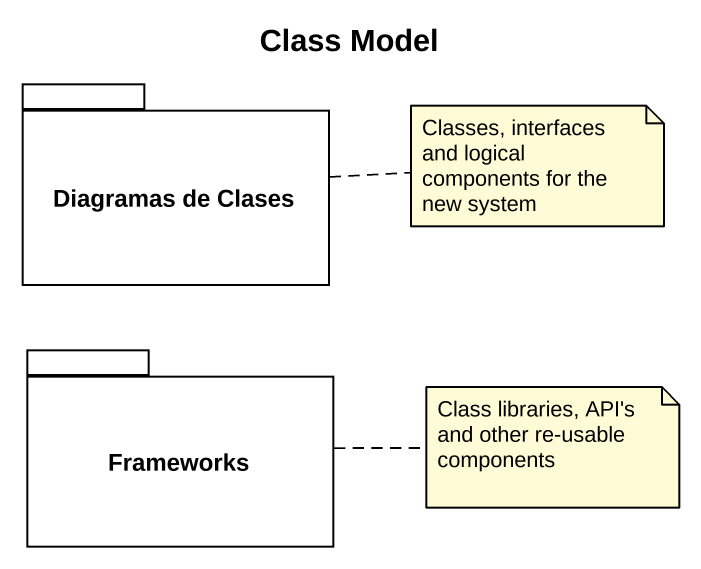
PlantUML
@startuml
title Class Model
package "Diagramas de Clases" as Diagramas_de_Clases {
}
package Frameworks {
}
note right of Diagramas_de_Clases : Classes, interfaces and logical components for the new system
note right of Frameworks : Class libraries, API's and other re-usable components
@enduml
